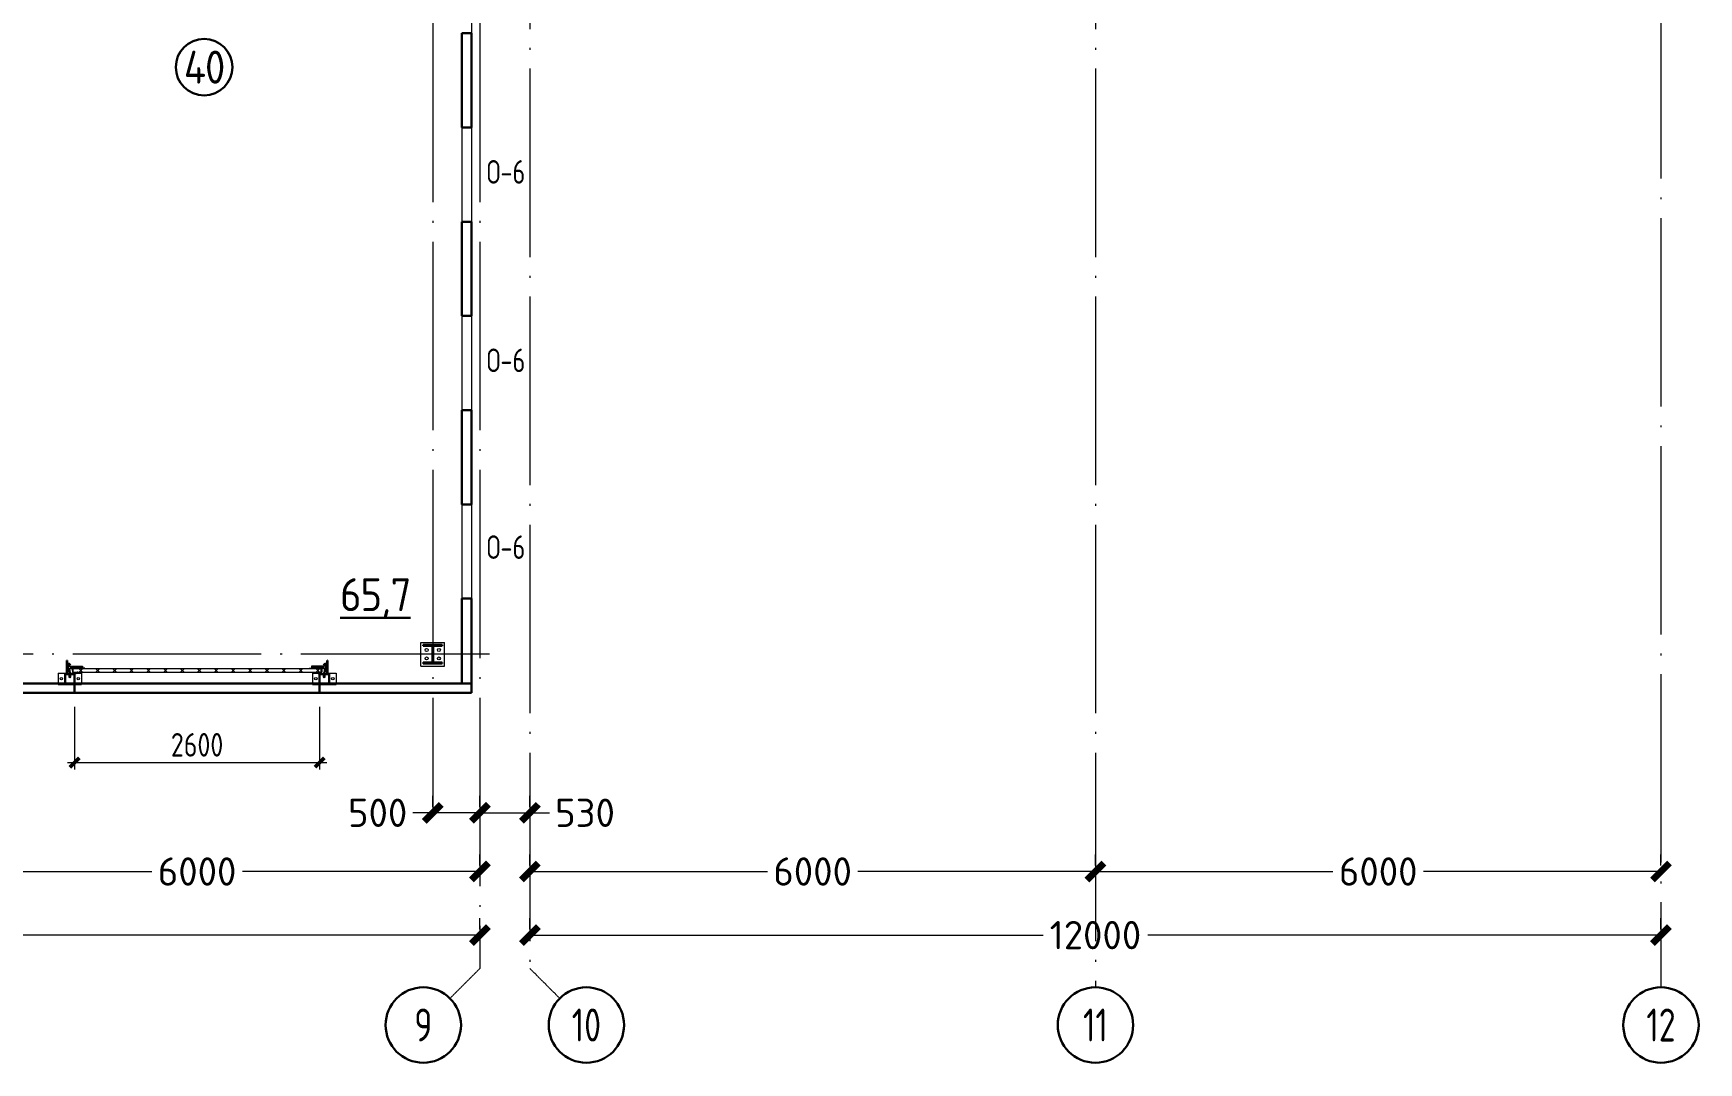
# Model space of a CAD drawing. Extents: x -965262 to 1142518, y -357520 to 71675.
# Drawn here: x -799189 to -781522, y -356582 to -345657 of the extents above; entities that cross this region are included whole.
import ezdxf

# ---------------------------------------------------------------- set-up
doc = ezdxf.new("R2010")
doc.units = 0
doc.header["$LTSCALE"] = 10
doc.linetypes.add('DOTE', pattern=[2.42, 2, -0.2, 0.02, -0.2])
doc.layers.get('0').update_dxf_attribs({"linetype": 'CONTINUOUS', "lineweight": 30})
doc.layers.get('Defpoints').update_dxf_attribs({"linetype": 'CONTINUOUS'})
doc.layers.add('DOTE', color=7, linetype='DOTE', lineweight=9)
doc.styles.add('GOST 2.304', font='isocpeur.ttf', dxfattribs={"width": 0.75, "height": 250})
doc.styles.add('GOST-2.304_Type-B', font='isocpeur.ttf', dxfattribs={"width": 0.9})
doc.styles.get("Standard").update_dxf_attribs({"font": 'isocpeur.ttf', "height": 300})
doc.styles.add('ГОСТ 2м', font='isocpeur.ttf', dxfattribs={"width": 0.8, "height": 250})
doc.dimstyles.get("Standard").update_dxf_attribs({"dimscale": 100, "dimtxt": 300, "dimasz": 1.8, "dimexe": 1.8, "dimexo": 0.625, "dimgap": 0.9, "dimtad": 0, "dimdec": 0, "dimzin": 0, "dimdsep": 46, "dimtxsty": 'Standard', "dimblk": 'ARCHTICK', "dimcen": 0.9, "dimclrd": 256, "dimclre": 256, "dimclrt": 256, "dimadec": 0, "dimazin": 0, "dimtfac": 1, "dimtdec": 0, "dimtofl": 0, "dimtmove": 0, "dimatfit": 3, "dimfxl": 1, "dimtolj": 1, "dimtzin": 0, "dimlwd": 15, "dimlwe": 15, "dimarcsym": 0})
doc.dimstyles.new('ГОСТ 2м', dxfattribs={"dimtxt": 250, "dimasz": 100, "dimexe": 75, "dimexo": 150, "dimgap": 62.5, "dimtad": 1, "dimdec": 0, "dimtxsty": 'ГОСТ 2м', "dimblk": 'ARCHTICK', "dimcen": 150, "dimdle": 75, "dimclrd": 256, "dimclre": 256, "dimclrt": 256, "dimadec": 0, "dimazin": 0, "dimtfac": 1, "dimtdec": 0, "dimtmove": 0, "dimatfit": 3, "dimldrblk": 'OBLIQUE', "dimfxl": 1, "dimlwd": 15, "dimlwe": 15, "dimarcsym": 0})

# ---------------------------------------------------------------- blocks, each defined once
blk = doc.blocks.new('EC3')
at = {"lineweight": 15}
for p, q in [((67649, 6194), (67649, 4528)), ((68449, 6194), (67649, 6194)), ((68449, 6194), (68449, 4528)), ((68449, 4528), (67649, 4528))]:
    blk.add_line(p, q, dxfattribs=at)
for p, q in [((68382, 5694), (67715, 5694)), ((67715, 5694), (67715, 5028)), ((68382, 5028), (67715, 5028)), ((68382, 5694), (68382, 5028))]:
    blk.add_line(p, q)
for centre in [(68049, 5961), (68049, 4761)]:
    blk.add_circle(centre, 86.7, dxfattribs=at)
blk = doc.blocks.new('MC2')
at = {"lineweight": 15}
for p, q in [((68127, 41566), (68127, 39900)), ((69794, 41566), (68127, 41566)), ((69794, 41566), (69794, 39900)), ((69794, 39900), (68127, 39900))]:
    blk.add_line(p, q, dxfattribs=at)
for p, q in [((69627, 41400), (68294, 41400)), ((68294, 41400), (68294, 41320)), ((68934, 41320), (68294, 41320)), ((68934, 41320), (68934, 40146)), ((69627, 41320), (68987, 41320)), ((68987, 41320), (68987, 40146)), ((69627, 41400), (69627, 41320)), ((68934, 40146), (68294, 40146)), ((68294, 40146), (68294, 40066)), ((69627, 40066), (68294, 40066)), ((69627, 40146), (68987, 40146)), ((69627, 40146), (69627, 40066))]:
    blk.add_line(p, q)
for centre in [(68527, 41033), (68527, 40433), (69394, 41033), (69394, 40433)]:
    blk.add_circle(centre, 107, dxfattribs=at)
blk = doc.blocks.new('anchor.bolt')
for p, q in [((-0.07, 0), (-0.07, -0.72)), ((0.07, 0), (0.07, -0.06)), ((-0.1, -0.04), (-0.07, -0.03)), ((-0.1, -0.04), (0.09, -0.06)), ((0.07, -0.07), (-0.1, -0.04)), ((-0.1, -0.11), (-0.07, -0.1)), ((-0.1, -0.11), (0.09, -0.13)), ((0.07, -0.14), (-0.1, -0.11)), ((-0.1, -0.18), (-0.07, -0.17)), ((-0.1, -0.18), (0.09, -0.2)), ((0.07, -0.21), (-0.1, -0.18)), ((-0.1, -0.25), (-0.07, -0.24)), ((-0.1, -0.25), (0.09, -0.27)), ((0.07, -0.28), (-0.1, -0.25)), ((-0.1, -0.32), (-0.07, -0.31)), ((-0.1, -0.32), (0.09, -0.34)), ((0.07, -0.35), (-0.1, -0.32)), ((-0.1, -0.39), (-0.07, -0.38)), ((-0.1, -0.39), (0.09, -0.41)), ((0.07, -0.42), (-0.1, -0.39)), ((-0.1, -0.46), (-0.07, -0.45)), ((-0.1, -0.46), (0.09, -0.48)), ((0.07, -0.49), (-0.1, -0.46)), ((-0.1, -0.53), (-0.07, -0.52)), ((-0.1, -0.53), (0.09, -0.55)), ((0.07, -0.56), (-0.1, -0.53)), ((-0.09, -0.6), (-0.07, -0.59)), ((-0.09, -0.6), (0.09, -0.62)), ((0.07, -0.63), (-0.09, -0.6)), ((-0.07, -0.72), (0, -0.8)), ((-0.04, -0.62), (-0.06, -0.63)), ((-0.06, -0.64), (-0.06, -0.63)), ((-0.06, -0.73), (-0.06, -0.64)), ((0, -0.79), (-0.06, -0.73)), ((-0.01, -0.63), (-0.04, -0.62)), ((-0.03, -0.63), (0, -0.79)), ((-0.03, -0.63), (0.01, -0.78)), ((-0.02, -0.63), (0.01, -0.77)), ((-0.01, -0.63), (0.02, -0.76)), ((0.03, -0.69), (-0.01, -0.63)), ((0, -0.64), (0.03, -0.75)), ((0, -0.8), (0.07, -0.72)), ((0, -0.79), (0.03, -0.74)), ((0.01, -0.66), (0.03, -0.74)), ((0.03, -0.74), (0.03, -0.69)), ((0.07, -0.06), (0.09, -0.06)), ((0.09, -0.06), (0.07, -0.07)), ((0.07, -0.07), (0.07, -0.13)), ((0.07, -0.13), (0.09, -0.13)), ((0.09, -0.13), (0.07, -0.14)), ((0.07, -0.14), (0.07, -0.2)), ((0.07, -0.2), (0.09, -0.2)), ((0.09, -0.2), (0.07, -0.21)), ((0.07, -0.21), (0.07, -0.27)), ((0.07, -0.27), (0.09, -0.27)), ((0.09, -0.27), (0.07, -0.28)), ((0.07, -0.28), (0.07, -0.34)), ((0.07, -0.33), (0.09, -0.34)), ((0.09, -0.34), (0.07, -0.35)), ((0.07, -0.35), (0.07, -0.41)), ((0.07, -0.4), (0.09, -0.41)), ((0.09, -0.41), (0.07, -0.42)), ((0.07, -0.42), (0.07, -0.48)), ((0.07, -0.47), (0.09, -0.48)), ((0.09, -0.48), (0.07, -0.49)), ((0.07, -0.49), (0.07, -0.55)), ((0.07, -0.55), (0.09, -0.55)), ((0.09, -0.55), (0.07, -0.56)), ((0.07, -0.56), (0.07, -0.62)), ((0.09, -0.62), (0.07, -0.63)), ((0.07, -0.62), (0.09, -0.62)), ((0.07, -0.63), (0.07, -0.72))]:
    blk.add_line(p, q)
blk.add_arc((0.16, -0.64), 0.222, 187.9982, 219.836)
blk = doc.blocks.new('Крепеж_ворот')
at = {"lineweight": 15}
h = blk.add_hatch(dxfattribs=at)
h.set_pattern_fill('ANSI31', color=256, scale=2, angle=180)
h.set_pattern_definition([(225, (746089.599, 74802.7244), (4.49013, -4.49013), [])])
h.paths.add_polyline_path([(746087, 74804), (746087, 74802), (746091, 74802), (746094, 74802), (746094, 74804)], flags=17)
h.paths.add_polyline_path([(746116, 74802, 0.165118), (746120, 74803), (746124, 74806, -0.301689), (746131, 74807), (746135, 74805, 0.130081), (746138, 74804), (746142, 74804), (746142, 74806), (746138, 74806, -0.130081), (746136, 74807), (746133, 74809, 0.301689), (746123, 74808), (746118, 74805, -0.165112), (746116, 74804), (746064, 74804, -0.414223), (746061, 74807), (746061, 74868), (746059, 74868), (746059, 74869), (746059, 74870), (746059, 74870), (746059, 74871), (746059, 74872), (746059, 74872), (746059, 74873), (746059, 74874), (746059, 74875), (746059, 74876), (746059, 74876), (746059, 74877), (746059, 74877), (746059, 74878), (746059, 74879), (746059, 74879), (746061, 74879), (746061, 74945), (746058, 74945), (746058, 74807, 0.41422), (746064, 74802)])
h = blk.add_hatch(dxfattribs=at)
h.set_pattern_fill('ANSI31', color=256, scale=2, angle=90)
h.set_pattern_definition([(135, (736343.8085, 75928.334), (-4.490128, -4.490128), [])])
edge = h.paths.add_edge_path()
edge.add_ellipse((746065, 74838), major_axis=(-1.67, 1.67), ratio=1, start_angle=45, end_angle=135, ccw=False)
edge.add_line((746063, 74838), (746063, 74868))
edge.add_line((746063, 74868), (746061, 74868))
edge.add_line((746061, 74868), (746061, 74838))
edge.add_ellipse((746065, 74838), major_axis=(-2.89, 2.89), ratio=1, start_angle=45, end_angle=135)
edge.add_line((746065, 74834), (746097, 74834))
edge.add_line((746097, 74834), (746097, 74836))
edge.add_line((746097, 74836), (746065, 74836))
edge = h.paths.add_edge_path()
edge.add_ellipse((746065, 74890), major_axis=(2.89, 2.89), ratio=1, start_angle=106, end_angle=135)
edge.add_line((746061, 74890), (746061, 74879))
edge.add_line((746061, 74879), (746063, 74879))
edge.add_line((746063, 74879), (746063, 74890))
edge.add_ellipse((746065, 74890), major_axis=(-1.67, 1.67), ratio=1, start_angle=16, end_angle=45, ccw=False)
edge.add_line((746063, 74891), (746070, 74904))
edge.add_ellipse((746079, 74899), major_axis=(7.45, 7.45), ratio=1, start_angle=-3, end_angle=106, ccw=False)
edge.add_line((746087, 74906), (746097, 74894))
edge.add_line((746097, 74894), (746099, 74895))
edge.add_line((746099, 74895), (746088, 74907))
edge.add_ellipse((746079, 74899), major_axis=(8.67, 8.67), ratio=1, start_angle=-3, end_angle=106)
edge.add_line((746068, 74905), (746062, 74892))
h = blk.add_hatch(color=256, dxfattribs=at)
h.dxf.hatch_style = 1
h.paths.add_polyline_path([(746146, 74809), (746143, 74810, 0.10613), (746142, 74810), (746136, 74809, -0.181324), (746135, 74810, 0.335683), (746120, 74809, -0.119126), (746119, 74809, 0.371631), (746118, 74808), (746118, 74808, 0.451909), (746119, 74807, 0.124341), (746121, 74808, -0.343618), (746134, 74808, 0.181324), (746137, 74808), (746143, 74808, -0.110452), (746143, 74808), (746147, 74807, -0.710497), (746147, 74805), (746143, 74804), (746136, 74804, -0.178994), (746133, 74805, 0.369834), (746130, 74805, -0.178993), (746127, 74804), (746122, 74804, 0.120709), (746122, 74804), (746120, 74803, -0.017147), (746119, 74802, 0.538795), (746120, 74802), (746127, 74802, 0.207608), (746131, 74804, -0.433918), (746132, 74804, 0.207608), (746135, 74802), (746143, 74802, 0.079707), (746143, 74802), (746148, 74804, 0.461502), (746149, 74807, -0.250825), (746149, 74808, -0.128039), (746173, 74816, 0.416657), (746174, 74816), (746174, 74817, 0.409849), (746173, 74817, 0.127248)])
for p, q in [((746058, 74807), (746058, 74945)), ((746058, 74945), (746061, 74945)), ((746061, 74879), (746061, 74945)), ((746059, 74879), (746063, 74879)), ((746059, 74868), (746059, 74879)), ((746059, 74868), (746063, 74868)), ((746061, 74879), (746061, 74890)), ((746061, 74807), (746061, 74868)), ((746061, 74838), (746061, 74868)), ((746068, 74905), (746062, 74892)), ((746070, 74904), (746063, 74891)), ((746063, 74838), (746063, 74890)), ((746064, 74883), (746063, 74883)), ((746064, 74865), (746063, 74865)), ((746064, 74883), (746064, 74874)), ((746067, 74880), (746064, 74883)), ((746064, 74875), (746064, 74873)), ((746064, 74874), (746064, 74865)), ((746067, 74868), (746064, 74865)), ((746064, 74804), (746116, 74804)), ((746064, 74802), (746116, 74802)), ((746097, 74836), (746065, 74836)), ((746097, 74834), (746065, 74834)), ((746067, 74880), (746067, 74875)), ((746067, 74873), (746067, 74868)), ((746079, 74806), (746102, 74806)), ((746079, 74806), (746079, 74804)), ((746079, 74804), (746102, 74804)), ((746082, 74814), (746081, 74813)), ((746081, 74813), (746081, 74806)), ((746099, 74814), (746082, 74814)), ((746086, 74813), (746086, 74806)), ((746087, 74906), (746097, 74894)), ((746088, 74907), (746099, 74895)), ((746095, 74813), (746095, 74806)), ((746097, 74894), (746099, 74895)), ((746097, 74834), (746097, 74836)), ((746099, 74814), (746100, 74813)), ((746100, 74813), (746100, 74806)), ((746102, 74806), (746102, 74804)), ((746118, 74805), (746123, 74808)), ((746120, 74803), (746124, 74806)), ((746135, 74805), (746131, 74807)), ((746136, 74807), (746133, 74809)), ((746142, 74806), (746138, 74806)), ((746138, 74804), (746142, 74804)), ((746142, 74806), (746142, 74804)), ((746142, 74804), (746142, 74806)), ((746143, 74804), (746147, 74805)), ((746143, 74802), (746148, 74804)), ((746174, 74817), (746174, 74816))]:
    blk.add_line(p, q)
for p, q in [((746061, 74879), (746061, 74881)), ((746061, 74834), (746061, 74868)), ((746063, 74883), (746063, 74874)), ((746063, 74874), (746063, 74865)), ((746073, 74842), (746073, 74905)), ((746073, 74896), (746077, 74892)), ((746073, 74851), (746077, 74855)), ((746074, 74886), (746074, 74861)), ((746074, 74880), (746076, 74880)), ((746074, 74867), (746076, 74867)), ((746076, 74886), (746076, 74883)), ((746076, 74883), (746076, 74886)), ((746076, 74886), (746077, 74886)), ((746076, 74864), (746076, 74883)), ((746077, 74873), (746076, 74880)), ((746076, 74880), (746076, 74867)), ((746077, 74873), (746076, 74867)), ((746076, 74864), (746076, 74861)), ((746076, 74864), (746076, 74861)), ((746076, 74861), (746077, 74861)), ((746077, 74886), (746077, 74892)), ((746077, 74861), (746077, 74855)), ((746081, 74898), (746081, 74886)), ((746081, 74849), (746081, 74861)), ((746087, 74898), (746082, 74898)), ((746082, 74886), (746087, 74886)), ((746082, 74861), (746087, 74861)), ((746087, 74849), (746082, 74849)), ((746087, 74899), (746087, 74898)), ((746087, 74886), (746087, 74898)), ((746087, 74886), (746098, 74886)), ((746087, 74849), (746087, 74861)), ((746087, 74861), (746098, 74861)), ((746087, 74847), (746087, 74849)), ((746099, 74885), (746099, 74883)), ((746099, 74883), (746099, 74864)), ((746099, 74882), (746100, 74882)), ((746099, 74865), (746100, 74865)), ((746099, 74862), (746099, 74864)), ((746100, 74861), (746100, 74886)), ((746100, 74886), (746110, 74886)), ((746100, 74861), (746110, 74861)), ((746110, 74861), (746110, 74886)), ((746110, 74881), (746225, 74881)), ((746110, 74865), (746212, 74865)), ((746114, 74877), (746225, 74877)), ((746250, 74859), (746250, 74863))]:
    blk.add_line(p, q, dxfattribs=at)
at = {"lineweight": 15, "ltscale": 0.5}
for p, q in [((746076, 74886), (746074, 74886)), ((746076, 74861), (746074, 74861))]:
    blk.add_line(p, q, dxfattribs=at)
at = {"lineweight": 15, "extrusion": (-1.7375e-14, 1, 0)}
for p, q in [((746113, 74884), (746225, 74884)), ((746113, 74863), (746113, 74884)), ((746113, 74863), (746136, 74863)), ((746117, 74857), (746117, 74829)), ((746117, 74826), (746119, 74823)), ((746119, 74823), (746123, 74825)), ((746121, 74857), (746121, 74829)), ((746123, 74825), (746121, 74828)), ((746123, 74863), (746123, 74863)), ((746250, 74863), (746123, 74863)), ((746250, 74859), (746123, 74859)), ((746124, 74840), (746124, 74849)), ((746136, 74882), (746157, 74882)), ((746136, 74863), (746136, 74882)), ((746157, 74882), (746157, 74863)), ((746157, 74863), (746212, 74863))]:
    blk.add_line(p, q, dxfattribs=at)
at = {"lineweight": 15, "ltscale": 0.5, "extrusion": (-1.7375e-14, 1, 0)}
for p, q in [((746113, 74880), (746225, 74880)), ((746136, 74866), (746113, 74866)), ((746115, 74871), (746120, 74871)), ((746121, 74857), (746117, 74857)), ((746117, 74852), (746117, 74854)), ((746121, 74840), (746117, 74840)), ((746117, 74837), (746117, 74835)), ((746121, 74829), (746117, 74829)), ((746120, 74839), (746120, 74850)), ((746124, 74848), (746120, 74848)), ((746124, 74841), (746120, 74841)), ((746123, 74869), (746123, 74863)), ((746123, 74863), (746123, 74859)), ((746140, 74863), (746140, 74859)), ((746153, 74863), (746153, 74859)), ((746212, 74866), (746157, 74866)), ((746173, 74863), (746173, 74859))]:
    blk.add_line(p, q, dxfattribs=at)
at = {"lineweight": 15, "extrusion": (-2.77556e-16, -1, 0)}
for p, q in [((746225, 74866), (746114, 74866)), ((746128, 74866), (746128, 74863)), ((746138, 74866), (746138, 74863)), ((746164, 74866), (746164, 74863)), ((746174, 74866), (746174, 74863)), ((746201, 74866), (746201, 74863)), ((746210, 74866), (746210, 74863)), ((746225, 74884), (746225, 74863))]:
    blk.add_line(p, q, dxfattribs=at)
at = {"extrusion": (-1, -4.26669e-14, 0)}
for p, q in [((746118, 74808), (746118, 74808)), ((746136, 74809), (746142, 74810)), ((746143, 74808), (746137, 74808)), ((746143, 74810), (746146, 74809)), ((746147, 74807), (746143, 74808))]:
    blk.add_line(p, q, dxfattribs=at)
at = {"extrusion": (-1, -4.2422e-14, 1.22461e-16)}
for p, q in [((746119, 74803), (746122, 74804)), ((746127, 74802), (746120, 74802)), ((746122, 74804), (746127, 74804)), ((746143, 74802), (746135, 74802)), ((746136, 74804), (746143, 74804))]:
    blk.add_line(p, q, dxfattribs=at)
for centre, radius, start, end in [((746064, 74807), 5.62, 180, 270), ((746064, 74807), 3.11, 180, 270), ((746082, 74804), 10.4, 68.2753, 87.8782), ((746091, 74798), 16.2, 73.306, 107.292), ((746099, 74804), 10.4, 92.1218, 111.7247), ((746116, 74807), 3.11, 270, 307.5043), ((746116, 74807), 5.62, 270, 307.5043), ((746119, 74808), 0.586, 91.7247, 173.2711), ((746119, 74807), 0.586, 173.2711, 270.547), ((746118, 74812), 3.52, 271.7247, 298.8983), ((746118, 74812), 5.21, 270.547, 298.8983), ((746128, 74799), 12.4, 54.8903, 129.1143), ((746128, 74799), 10.7, 54.8903, 130.7448), ((746128, 74801), 8.97, 60.3534, 127.5043), ((746128, 74801), 8.97, 60.3534, 127.5043), ((746128, 74801), 8.97, 60.3534, 127.5043), ((746128, 74801), 6.46, 60.3534, 127.5043), ((746136, 74811), 3.54, 234.8903, 276), ((746136, 74811), 1.86, 234.8903, 276), ((746138, 74810), 5.62, 240.3534, 270), ((746138, 74810), 3.11, 240.3534, 270), ((746143, 74810), 0.292, 71.7675, 96), ((746143, 74808), 0.292, 70.7873, 96), ((746176, 74761), 56.8, 93.2805, 122.2878), ((746147, 74806), 0.562, 289.2127, 70.7873), ((746147, 74806), 2.25, 288.2291, 27.3228), ((746176, 74765), 50.3, 93.6593, 122.8448), ((746150, 74807), 0.586, 151, 207.3228), ((746173, 74817), 0.6, 4.1357, 93.2805), ((746173, 74816), 0.6, 273.6593, 4.1357)]:
    blk.add_arc(centre, radius, start, end)
at = {"lineweight": 15}
for centre, radius, start, end in [((746079, 74899), 8.28, 0, 136.0097), ((746079, 74847), 8.28, 223.9903, 0), ((746077, 74883), 0.956, 180, 270), ((746077, 74883), 0.75, 180, 270), ((746077, 74864), 0.956, 90, 180), ((746077, 74864), 0.75, 90, 180), ((746076, 74892), 0.375, 0, 45), ((746076, 74855), 0.375, 315, 0), ((746082, 74898), 0.375, 91, 180), ((746082, 74886), 0.75, 180, 270), ((746082, 74861), 0.75, 90, 180), ((746082, 74849), 0.375, 180, 269), ((746098, 74885), 0.375, 0, 90), ((746098, 74862), 0.375, 270, 0), ((746123, 74857), 5.92, 90, 180), ((746123, 74829), 5.92, 180, 199.6464), ((746123, 74857), 1.87, 90, 180), ((746129, 74855), 8.15, 194.9986, 233.9214), ((746129, 74833), 8.15, 126.0786, 165.0014), ((746123, 74829), 1.87, 180, 185.5313)]:
    blk.add_arc(centre, radius, start, end, dxfattribs=at)
at = {"lineweight": 15, "ltscale": 0.5}
for centre, radius, start, end in [((746119, 74852), 2.25, 195, 270), ((746119, 74836), 2.25, 90, 165), ((746119, 74850), 0.375, 0, 90), ((746119, 74839), 0.375, 270, 0)]:
    blk.add_arc(centre, radius, start, end, dxfattribs=at)
at = {"extrusion": (-1.22461e-16, -5.20252e-30, -1)}
for centre, radius, start, end in [((-746120, 74802), 0.187, 270, 62.4687), ((-746122, 74803), 0.586, 62.4687, 90), ((-746127, 74809), 4.69, 229.4077, 270), ((-746127, 74807), 4.69, 223.0863, 270), ((-746131, 74803), 2.32, 49.4077, 130.5923), ((-746131, 74803), 0.637, 43.0863, 136.9137), ((-746135, 74807), 4.69, 270, 316.9137), ((-746136, 74809), 4.69, 270, 310.5923), ((-746143, 74804), 0.292, 250.7873, 270), ((-746143, 74802), 0.292, 251.7709, 270)]:
    blk.add_arc(centre, radius, start, end, dxfattribs=at)
at = {"extrusion": (0, 0, -1)}
for centre, major_axis, start_param, end_param in [((746079, 74899), (8.67, 8.67), 4.433136, 6.335545), ((746065, 74890), (2.89, 2.89), 3.926991, 4.433136), ((746065, 74838), (-2.89, 2.89), 3.926991, 5.497787), ((746065, 74890), (-1.67, 1.67), 5.497787, 6.003933), ((746065, 74838), (-1.67, 1.67), 3.926991, 5.497787), ((746079, 74899), (7.45, 7.45), 4.433136, 6.335545)]:
    blk.add_ellipse(centre, major_axis=major_axis, ratio=1, start_param=start_param, end_param=end_param, dxfattribs=at)
for points in [[(746067, 74875), (746066, 74875), (746064, 74875)], [(746064, 74873), (746066, 74873), (746067, 74873)]]:
    blk.add_rational_spline(points, [1, 1.01284142743, 1], degree=2)
at = {"lineweight": 15, "ltscale": 0.5}
for points, knots in [([(746115, 74871), (746115, 74871), (746114, 74871), (746114, 74871), (746114, 74872), (746113, 74872), (746113, 74872), (746113, 74873), (746113, 74873), (746113, 74873)], [0.37141352, 0.37141352, 0.37141352, 0.37141352, 0.39402571, 0.39402571, 0.41663789, 0.41663789, 0.43959523, 0.43959523, 0.46255257, 0.46255257, 0.46255257, 0.46255257]), ([(746123, 74869), (746123, 74869), (746123, 74869), (746122, 74870), (746122, 74870), (746122, 74871), (746122, 74871), (746121, 74871), (746121, 74871), (746120, 74871)], [0.28027447, 0.28027447, 0.28027447, 0.28027447, 0.30323181, 0.30323181, 0.32618916, 0.32618916, 0.34880134, 0.34880134, 0.37141352, 0.37141352, 0.37141352, 0.37141352])]:
    blk.add_open_spline(points, degree=3, knots=knots, dxfattribs=at)
at = {"lineweight": 15}
for points in [[(746117, 74827), (746117, 74827), (746117, 74826), (746117, 74826)], [(746121, 74828), (746121, 74828), (746121, 74828), (746121, 74829)]]:
    blk.add_open_spline(points, degree=3, dxfattribs=at)
at = {"xscale": -50.80000000000001, "yscale": 50.80000000000001, "zscale": 50.80000000000001}
blk.add_blockref('anchor.bolt', (746091, 74804), dxfattribs=at)
blk = doc.blocks.new('_ArchTick')
at = {"color": 0, "linetype": 'ByBlock', "lineweight": 0, "const_width": 0.4}
blk.add_lwpolyline([(-0.5, -0.5), (0.5, 0.5)], dxfattribs=at)
blk = doc.blocks.new('*D2674')
at = {"lineweight": 15, "transparency": 16777216}
for p, q in [((-787922, -354490), (-787922, -354373)), ((-781922, -354490), (-781922, -354373)), ((-787922, -354553), (-785402, -354553)), ((-781922, -354553), (-784442, -354553))]:
    blk.add_line(p, q, dxfattribs=at)
at = {"layer": 'Defpoints', "color": 0, "lineweight": 30, "transparency": 16777216}
for p in [(-787922, -354553), (-787922, -354553), (-781922, -354553)]:
    blk.add_point(p, dxfattribs=at)
at = {"lineweight": 15, "transparency": 16777216, "xscale": 180, "yscale": 180, "zscale": 180, "rotation": 180}
blk.add_blockref('_ArchTick', (-787922, -354553), dxfattribs=at)
at = {"lineweight": 15, "transparency": 16777216, "xscale": 180, "yscale": 180, "zscale": 180}
blk.add_blockref('_ArchTick', (-781922, -354553), dxfattribs=at)
at = {"lineweight": 15, "transparency": 16777216, "insert": (-784922, -354553), "char_height": 300, "attachment_point": 5}
blk.add_mtext('\\A1;6000', dxfattribs=at)
blk = doc.blocks.new('*D2675')
at = {"lineweight": 15, "transparency": 16777216}
for p, q in [((-793922, -354490), (-793922, -354373)), ((-787922, -354490), (-787922, -354373)), ((-793922, -354553), (-791402, -354553)), ((-787922, -354553), (-790442, -354553))]:
    blk.add_line(p, q, dxfattribs=at)
at = {"layer": 'Defpoints', "color": 0, "lineweight": 30, "transparency": 16777216}
for p in [(-793922, -354553), (-793922, -354553), (-787922, -354553)]:
    blk.add_point(p, dxfattribs=at)
at = {"lineweight": 15, "transparency": 16777216, "xscale": 180, "yscale": 180, "zscale": 180, "rotation": 180}
blk.add_blockref('_ArchTick', (-793922, -354553), dxfattribs=at)
at = {"lineweight": 15, "transparency": 16777216, "xscale": 180, "yscale": 180, "zscale": 180}
blk.add_blockref('_ArchTick', (-787922, -354553), dxfattribs=at)
at = {"lineweight": 15, "transparency": 16777216, "insert": (-790922, -354553), "char_height": 300, "attachment_point": 5}
blk.add_mtext('\\A1;6000', dxfattribs=at)
blk = doc.blocks.new('*D2676')
at = {"lineweight": 15, "transparency": 16777216}
for p, q in [((-800452, -354490), (-800452, -354373)), ((-794452, -354490), (-794452, -354373)), ((-800452, -354553), (-797932, -354553)), ((-794452, -354553), (-796972, -354553))]:
    blk.add_line(p, q, dxfattribs=at)
at = {"layer": 'Defpoints', "color": 0, "lineweight": 30, "transparency": 16777216}
for p in [(-800452, -354553), (-800452, -354553), (-794452, -354553)]:
    blk.add_point(p, dxfattribs=at)
at = {"lineweight": 15, "transparency": 16777216, "xscale": 180, "yscale": 180, "zscale": 180, "rotation": 180}
blk.add_blockref('_ArchTick', (-800452, -354553), dxfattribs=at)
at = {"lineweight": 15, "transparency": 16777216, "xscale": 180, "yscale": 180, "zscale": 180}
blk.add_blockref('_ArchTick', (-794452, -354553), dxfattribs=at)
at = {"lineweight": 15, "transparency": 16777216, "insert": (-797452, -354553), "char_height": 300, "attachment_point": 5}
blk.add_mtext('\\A1;6000', dxfattribs=at)
blk = doc.blocks.new('*D2677')
at = {"lineweight": 15, "transparency": 16777216}
for p, q in [((-794452, -353867), (-794452, -353750)), ((-793922, -353867), (-793922, -353750)), ((-794452, -353930), (-793922, -353930)), ((-793922, -353930), (-793712, -353930))]:
    blk.add_line(p, q, dxfattribs=at)
at = {"layer": 'Defpoints', "color": 0, "lineweight": 30, "transparency": 16777216}
for p in [(-794452, -353930), (-794452, -353930), (-793922, -353930)]:
    blk.add_point(p, dxfattribs=at)
at = {"lineweight": 15, "transparency": 16777216, "xscale": 180, "yscale": 180, "zscale": 180, "rotation": 180}
blk.add_blockref('_ArchTick', (-794452, -353930), dxfattribs=at)
at = {"lineweight": 15, "transparency": 16777216, "xscale": 180, "yscale": 180, "zscale": 180}
blk.add_blockref('_ArchTick', (-793922, -353930), dxfattribs=at)
at = {"lineweight": 15, "transparency": 16777216, "insert": (-793337, -353930), "char_height": 300, "attachment_point": 5}
blk.add_mtext('\\A1;530', dxfattribs=at)
blk = doc.blocks.new('*D2678')
at = {"lineweight": 15, "transparency": 16777216}
for p, q in [((-794952, -353867), (-794952, -353750)), ((-794452, -353867), (-794452, -353750)), ((-794952, -353930), (-795162, -353930)), ((-794452, -353930), (-794952, -353930))]:
    blk.add_line(p, q, dxfattribs=at)
at = {"layer": 'Defpoints', "color": 0, "lineweight": 30, "transparency": 16777216}
for p in [(-794952, -353930, -1451), (-794452, -353930), (-794452, -353930)]:
    blk.add_point(p, dxfattribs=at)
at = {"lineweight": 15, "transparency": 16777216, "xscale": 180, "yscale": 180, "zscale": 180, "rotation": 180}
blk.add_blockref('_ArchTick', (-794952, -353930), dxfattribs=at)
at = {"lineweight": 15, "transparency": 16777216, "xscale": 180, "yscale": 180, "zscale": 180}
blk.add_blockref('_ArchTick', (-794452, -353930), dxfattribs=at)
at = {"lineweight": 15, "transparency": 16777216, "insert": (-795537, -353930), "char_height": 300, "attachment_point": 5}
blk.add_mtext('\\A1;500', dxfattribs=at)
blk = doc.blocks.new('*D2679')
at = {"lineweight": 15, "transparency": 16777216}
for p, q in [((-793922, -355165), (-793922, -355048)), ((-781922, -355165), (-781922, -355048)), ((-793922, -355228), (-788477, -355228)), ((-781922, -355228), (-787367, -355228))]:
    blk.add_line(p, q, dxfattribs=at)
at = {"layer": 'Defpoints', "color": 0, "lineweight": 30, "transparency": 16777216}
for p in [(-793922, -355228), (-781922, -355228), (-781922, -355228)]:
    blk.add_point(p, dxfattribs=at)
at = {"lineweight": 15, "transparency": 16777216, "xscale": 180, "yscale": 180, "zscale": 180, "rotation": 180}
blk.add_blockref('_ArchTick', (-793922, -355228), dxfattribs=at)
at = {"lineweight": 15, "transparency": 16777216, "xscale": 180, "yscale": 180, "zscale": 180}
blk.add_blockref('_ArchTick', (-781922, -355228), dxfattribs=at)
at = {"lineweight": 15, "transparency": 16777216, "insert": (-787922, -355228), "char_height": 300, "attachment_point": 5}
blk.add_mtext('\\A1;12000', dxfattribs=at)
blk = doc.blocks.new('*D2689')
at = {"lineweight": 15, "transparency": 16777216}
for p, q in [((-830452, -355165), (-830452, -355048)), ((-794452, -355165), (-794452, -355048)), ((-830452, -355228), (-813037, -355228)), ((-794452, -355228), (-811867, -355228))]:
    blk.add_line(p, q, dxfattribs=at)
at = {"layer": 'Defpoints', "color": 0, "lineweight": 30, "transparency": 16777216}
for p in [(-830452, -355228), (-794452, -355228, -1451), (-794452, -355228)]:
    blk.add_point(p, dxfattribs=at)
at = {"lineweight": 15, "transparency": 16777216, "xscale": 180, "yscale": 180, "zscale": 180, "rotation": 180}
blk.add_blockref('_ArchTick', (-830452, -355228), dxfattribs=at)
at = {"lineweight": 15, "transparency": 16777216, "xscale": 180, "yscale": 180, "zscale": 180}
blk.add_blockref('_ArchTick', (-794452, -355228), dxfattribs=at)
at = {"lineweight": 15, "transparency": 16777216, "insert": (-812452, -355228), "char_height": 300, "attachment_point": 5}
blk.add_mtext('\\A1;36000', dxfattribs=at)
blk = doc.blocks.new('*D2709')
at = {"lineweight": 15, "transparency": 16777216}
for p, q in [((-798752, -352807), (-798752, -353471)), ((-796152, -352807), (-796152, -353471)), ((-798827, -353396), (-796077, -353396))]:
    blk.add_line(p, q, dxfattribs=at)
at = {"layer": 'Defpoints', "color": 0, "lineweight": 30, "transparency": 16777216}
for p in [(-798752, -352657, 1808.5), (-796152, -352657, 1808.5), (-796152, -353396)]:
    blk.add_point(p, dxfattribs=at)
at = {"lineweight": 15, "transparency": 16777216, "xscale": 100, "yscale": 100, "zscale": 100, "rotation": 180}
blk.add_blockref('_ArchTick', (-798752, -353396), dxfattribs=at)
at = {"lineweight": 15, "transparency": 16777216, "xscale": 100, "yscale": 100, "zscale": 100}
blk.add_blockref('_ArchTick', (-796152, -353396), dxfattribs=at)
at = {"lineweight": 30, "transparency": 16777216, "insert": (-797452, -353208.5), "char_height": 250, "attachment_point": 5, "style": 'ГОСТ 2м'}
blk.add_mtext('2600', dxfattribs=at)
blk = doc.blocks.new('_Oblique')
at = {"color": 0, "linetype": 'ByBlock', "lineweight": -2}
blk.add_line((-0.5, -0.5), (0.5, 0.5), dxfattribs=at)

msp = doc.modelspace()

# ---------------------------------------------------------------- hatches: boundary and pattern name
at = {"lineweight": 15}
h = msp.add_hatch(dxfattribs=at)
h.set_pattern_fill('ANSI37', color=256, scale=40, angle=90)
h.set_pattern_definition([(135, (-1729579.33, -506520.63), (-89.802561, -89.802561), []), (225, (-1729579.33, -506520.63), (89.802561, -89.802561), [])])
h.paths.add_polyline_path([(-796135.6, -352401.1), (-798768.4, -352401.1), (-798768.4, -352441.1), (-796135.6, -352441.1)])

# ---------------------------------------------------------------- linework, layer by layer
for p, q in [((-794542, -344657, -1451.3), (-794542, -345657, -1451.3)), ((-794642, -346657, -1451.3), (-794642, -347657, -1451.3)), ((-794542, -346657, -1451.3), (-794542, -347657, -1451.3)), ((-794642, -348657, -1451.3), (-794642, -349657, -1451.3)), ((-794542, -348657, -1451.3), (-794542, -349657, -1451.3)), ((-794642, -350657, 1808.5), (-794642, -351657, 1808.5)), ((-794542, -350657, -1451.3), (-794542, -351657, -1451.3)), ((-796135.6, -352401.1, 1808.5), (-798768.4, -352401.1, 1808.5)), ((-798768.4, -352441.1, 1808.5), (-798768.4, -352401.1, 1808.5)), ((-796135.6, -352441.1, 1808.5), (-798768.4, -352441.1, 1808.5)), ((-796135.6, -352441.1, 1808.5), (-796135.6, -352401.1, 1808.5)), ((-796152, -352557, 1808.5), (-798752, -352557, 1808.5))]:
    msp.add_line(p, q, dxfattribs=at)
for p, q in [((-794642, -345657, -1451.3), (-794642, -346657, -1451.3)), ((-794542, -345657, -1451.3), (-794642, -345657, -1451.3)), ((-794542, -345657, -1451.3), (-794542, -346657, -1451.3)), ((-794542, -346657, -1451.3), (-794642, -346657, -1451.3)), ((-794642, -347657, -1451.3), (-794642, -348657, -1451.3)), ((-794542, -347657, -1451.3), (-794642, -347657, -1451.3)), ((-794542, -347657, -1451.3), (-794542, -348657, -1451.3)), ((-794542, -348657, -1451.3), (-794642, -348657, -1451.3)), ((-794642, -349657, -1451.3), (-794642, -350657, 1808.5)), ((-794542, -349657, -1451.3), (-794642, -349657, -1451.3)), ((-794542, -349657, -1451.3), (-794542, -350657, -1451.3)), ((-794542, -350657, -1451.3), (-794642, -350657, 1808.5)), ((-794642, -351657, 1808.5), (-794642, -352557, 1808.5)), ((-794542, -351657, -1451.3), (-794642, -351657, 1808.5)), ((-794542, -351657, -1451.3), (-794542, -352657, 1808.5)), ((-798752, -352557, 1808.5), (-798752, -352657, 1808.5)), ((-796152, -352557, 1808.5), (-796152, -352657, 1808.5))]:
    msp.add_line(p, q)
at = {"ltscale": 200}
for p, q in [((-798752, -352557, 1808.5), (-799452, -352557, 0)), ((-794542, -352557, 1808.5), (-796152, -352557, 1808.5)), ((-798752, -352657, 1808.5), (-799452, -352657, 0)), ((-794542, -352657, 1808.5), (-796152, -352657, 1808.5))]:
    msp.add_line(p, q, dxfattribs=at)
at = {"color": 3, "lineweight": 30, "elevation": 1808.5}
msp.add_lwpolyline([(-798752, -352657), (-796152, -352657), (-796152, -352557), (-798752, -352557)], close=True, dxfattribs=at)
msp.add_circle((-797378.1, -346016.4, -4711.1), 300)
for points in [[(-798825.1, -352383.5, -1460.5), (-798826.4, -352383.5, -1460.5), (-798828.2, -352383.5, -1460.5)], [(-798825.1, -352383.5, -1460.5), (-798826.4, -352383.5, -1460.5), (-798828.2, -352383.5, -1460.5)], [(-798828.2, -352385.8, -1460.5), (-798826.4, -352385.8, -1460.5), (-798825.1, -352385.8, -1460.5)], [(-798828.2, -352385.8, -1460.5), (-798826.4, -352385.8, -1460.5), (-798825.1, -352385.8, -1460.5)], [(-796078.9, -352383.5, -4711.1), (-796077.6, -352383.5, -4711.1), (-796075.8, -352383.5, -4711.1)], [(-796078.9, -352383.5, -4711.1), (-796077.6, -352383.5, -4711.1), (-796075.8, -352383.5, -4711.1)], [(-796078.9, -352383.5, -4711.1), (-796077.6, -352383.5, -4711.1), (-796075.8, -352383.5, -4711.1)], [(-796078.9, -352383.5, -4711.1), (-796077.6, -352383.5, -4711.1), (-796075.8, -352383.5, -4711.1)], [(-796078.9, -352383.5, -4711.1), (-796077.6, -352383.5, -4711.1), (-796075.8, -352383.5, -4711.1)], [(-796078.9, -352383.5, -4711.1), (-796077.6, -352383.5, -4711.1), (-796075.8, -352383.5, -4711.1)], [(-796078.9, -352383.5, -4711.1), (-796077.6, -352383.5, -4711.1), (-796075.8, -352383.5, -4711.1)], [(-796078.9, -352383.5, -4711.1), (-796077.6, -352383.5, -4711.1), (-796075.8, -352383.5, -4711.1)], [(-796078.9, -352383.5, -4711.1), (-796077.6, -352383.5, -4711.1), (-796075.8, -352383.5, -4711.1)], [(-796078.9, -352383.5, -4711.1), (-796077.6, -352383.5, -4711.1), (-796075.8, -352383.5, -4711.1)], [(-796078.9, -352383.5, -4711.1), (-796077.6, -352383.5, -4711.1), (-796075.8, -352383.5, -4711.1)], [(-796078.9, -352383.5, -4711.1), (-796077.6, -352383.5, -4711.1), (-796075.8, -352383.5, -4711.1)], [(-796078.9, -352383.5, -4711.1), (-796077.6, -352383.5, -4711.1), (-796075.8, -352383.5, -4711.1)], [(-796078.9, -352383.5, -4711.1), (-796077.6, -352383.5, -4711.1), (-796075.8, -352383.5, -4711.1)], [(-796078.9, -352383.5, -4711.1), (-796077.6, -352383.5, -4711.1), (-796075.8, -352383.5, -4711.1)], [(-796078.9, -352383.5, -4711.1), (-796077.6, -352383.5, -4711.1), (-796075.8, -352383.5, -4711.1)], [(-796078.9, -352383.5, -4711.1), (-796077.6, -352383.5, -4711.1), (-796075.8, -352383.5, -4711.1)], [(-796078.9, -352383.5, -4711.1), (-796077.6, -352383.5, -4711.1), (-796075.8, -352383.5, -4711.1)], [(-796078.9, -352383.5, -4711.1), (-796077.6, -352383.5, -4711.1), (-796075.8, -352383.5, -4711.1)], [(-796078.9, -352383.5, -4711.1), (-796077.6, -352383.5, -4711.1), (-796075.8, -352383.5, -4711.1)], [(-796078.9, -352383.5, -4711.1), (-796077.6, -352383.5, -4711.1), (-796075.8, -352383.5, -4711.1)], [(-796078.9, -352383.5, -4711.1), (-796077.6, -352383.5, -4711.1), (-796075.8, -352383.5, -4711.1)], [(-796078.9, -352383.5, -4711.1), (-796077.6, -352383.5, -4711.1), (-796075.8, -352383.5, -4711.1)], [(-796078.9, -352383.5, -4711.1), (-796077.6, -352383.5, -4711.1), (-796075.8, -352383.5, -4711.1)], [(-796078.9, -352383.5, -4711.1), (-796077.6, -352383.5, -4711.1), (-796075.8, -352383.5, -4711.1)], [(-796078.9, -352383.5, -4711.1), (-796077.6, -352383.5, -4711.1), (-796075.8, -352383.5, -4711.1)], [(-796078.9, -352383.5, -4711.1), (-796077.6, -352383.5, -4711.1), (-796075.8, -352383.5, -4711.1)], [(-796078.9, -352383.5, -4711.1), (-796077.6, -352383.5, -4711.1), (-796075.8, -352383.5, -4711.1)], [(-796078.9, -352383.5, -4711.1), (-796077.6, -352383.5, -4711.1), (-796075.8, -352383.5, -4711.1)], [(-796078.9, -352383.5, -4711.1), (-796077.6, -352383.5, -4711.1), (-796075.8, -352383.5, -4711.1)], [(-796078.9, -352383.5, -4711.1), (-796077.6, -352383.5, -4711.1), (-796075.8, -352383.5, -4711.1)], [(-796078.9, -352383.5, -4711.1), (-796077.6, -352383.5, -4711.1), (-796075.8, -352383.5, -4711.1)], [(-796078.9, -352383.5, -4711.1), (-796077.6, -352383.5, -4711.1), (-796075.8, -352383.5, -4711.1)], [(-796078.9, -352383.5, -4711.1), (-796077.6, -352383.5, -4711.1), (-796075.8, -352383.5, -4711.1)], [(-796078.9, -352383.5, -4711.1), (-796077.6, -352383.5, -4711.1), (-796075.8, -352383.5, -4711.1)], [(-796078.9, -352383.5, -4711.1), (-796077.6, -352383.5, -4711.1), (-796075.8, -352383.5, -4711.1)], [(-796078.9, -352383.5, -4711.1), (-796077.6, -352383.5, -4711.1), (-796075.8, -352383.5, -4711.1)], [(-796078.9, -352383.5, -4711.1), (-796077.6, -352383.5, -4711.1), (-796075.8, -352383.5, -4711.1)], [(-796078.9, -352383.5, -4711.1), (-796077.6, -352383.5, -4711.1), (-796075.8, -352383.5, -4711.1)], [(-796078.9, -352383.5, -4711.1), (-796077.6, -352383.5, -4711.1), (-796075.8, -352383.5, -4711.1)], [(-796078.9, -352383.5, -4711.1), (-796077.6, -352383.5, -4711.1), (-796075.8, -352383.5, -4711.1)], [(-796078.9, -352383.5, -4711.1), (-796077.6, -352383.5, -4711.1), (-796075.8, -352383.5, -4711.1)], [(-796078.9, -352383.5, -1460.5), (-796077.6, -352383.5, -1460.5), (-796075.8, -352383.5, -1460.5)], [(-796075.8, -352385.8, -4711.1), (-796077.6, -352385.8, -4711.1), (-796078.9, -352385.8, -4711.1)], [(-796075.8, -352385.8, -4711.1), (-796077.6, -352385.8, -4711.1), (-796078.9, -352385.8, -4711.1)], [(-796075.8, -352385.8, -4711.1), (-796077.6, -352385.8, -4711.1), (-796078.9, -352385.8, -4711.1)], [(-796075.8, -352385.8, -4711.1), (-796077.6, -352385.8, -4711.1), (-796078.9, -352385.8, -4711.1)], [(-796075.8, -352385.8, -4711.1), (-796077.6, -352385.8, -4711.1), (-796078.9, -352385.8, -4711.1)], [(-796075.8, -352385.8, -4711.1), (-796077.6, -352385.8, -4711.1), (-796078.9, -352385.8, -4711.1)], [(-796075.8, -352385.8, -4711.1), (-796077.6, -352385.8, -4711.1), (-796078.9, -352385.8, -4711.1)], [(-796075.8, -352385.8, -4711.1), (-796077.6, -352385.8, -4711.1), (-796078.9, -352385.8, -4711.1)], [(-796075.8, -352385.8, -4711.1), (-796077.6, -352385.8, -4711.1), (-796078.9, -352385.8, -4711.1)], [(-796075.8, -352385.8, -4711.1), (-796077.6, -352385.8, -4711.1), (-796078.9, -352385.8, -4711.1)], [(-796075.8, -352385.8, -4711.1), (-796077.6, -352385.8, -4711.1), (-796078.9, -352385.8, -4711.1)], [(-796075.8, -352385.8, -4711.1), (-796077.6, -352385.8, -4711.1), (-796078.9, -352385.8, -4711.1)], [(-796075.8, -352385.8, -4711.1), (-796077.6, -352385.8, -4711.1), (-796078.9, -352385.8, -4711.1)], [(-796075.8, -352385.8, -4711.1), (-796077.6, -352385.8, -4711.1), (-796078.9, -352385.8, -4711.1)], [(-796075.8, -352385.8, -4711.1), (-796077.6, -352385.8, -4711.1), (-796078.9, -352385.8, -4711.1)], [(-796075.8, -352385.8, -4711.1), (-796077.6, -352385.8, -4711.1), (-796078.9, -352385.8, -4711.1)], [(-796075.8, -352385.8, -4711.1), (-796077.6, -352385.8, -4711.1), (-796078.9, -352385.8, -4711.1)], [(-796075.8, -352385.8, -4711.1), (-796077.6, -352385.8, -4711.1), (-796078.9, -352385.8, -4711.1)], [(-796075.8, -352385.8, -4711.1), (-796077.6, -352385.8, -4711.1), (-796078.9, -352385.8, -4711.1)], [(-796075.8, -352385.8, -4711.1), (-796077.6, -352385.8, -4711.1), (-796078.9, -352385.8, -4711.1)], [(-796075.8, -352385.8, -4711.1), (-796077.6, -352385.8, -4711.1), (-796078.9, -352385.8, -4711.1)], [(-796075.8, -352385.8, -4711.1), (-796077.6, -352385.8, -4711.1), (-796078.9, -352385.8, -4711.1)], [(-796075.8, -352385.8, -4711.1), (-796077.6, -352385.8, -4711.1), (-796078.9, -352385.8, -4711.1)], [(-796075.8, -352385.8, -4711.1), (-796077.6, -352385.8, -4711.1), (-796078.9, -352385.8, -4711.1)], [(-796075.8, -352385.8, -4711.1), (-796077.6, -352385.8, -4711.1), (-796078.9, -352385.8, -4711.1)], [(-796075.8, -352385.8, -4711.1), (-796077.6, -352385.8, -4711.1), (-796078.9, -352385.8, -4711.1)], [(-796075.8, -352385.8, -4711.1), (-796077.6, -352385.8, -4711.1), (-796078.9, -352385.8, -4711.1)], [(-796075.8, -352385.8, -4711.1), (-796077.6, -352385.8, -4711.1), (-796078.9, -352385.8, -4711.1)], [(-796075.8, -352385.8, -4711.1), (-796077.6, -352385.8, -4711.1), (-796078.9, -352385.8, -4711.1)], [(-796075.8, -352385.8, -4711.1), (-796077.6, -352385.8, -4711.1), (-796078.9, -352385.8, -4711.1)], [(-796075.8, -352385.8, -4711.1), (-796077.6, -352385.8, -4711.1), (-796078.9, -352385.8, -4711.1)], [(-796075.8, -352385.8, -4711.1), (-796077.6, -352385.8, -4711.1), (-796078.9, -352385.8, -4711.1)], [(-796075.8, -352385.8, -4711.1), (-796077.6, -352385.8, -4711.1), (-796078.9, -352385.8, -4711.1)], [(-796075.8, -352385.8, -4711.1), (-796077.6, -352385.8, -4711.1), (-796078.9, -352385.8, -4711.1)], [(-796075.8, -352385.8, -4711.1), (-796077.6, -352385.8, -4711.1), (-796078.9, -352385.8, -4711.1)], [(-796075.8, -352385.8, -4711.1), (-796077.6, -352385.8, -4711.1), (-796078.9, -352385.8, -4711.1)], [(-796075.8, -352385.8, -4711.1), (-796077.6, -352385.8, -4711.1), (-796078.9, -352385.8, -4711.1)], [(-796075.8, -352385.8, -4711.1), (-796077.6, -352385.8, -4711.1), (-796078.9, -352385.8, -4711.1)], [(-796075.8, -352385.8, -4711.1), (-796077.6, -352385.8, -4711.1), (-796078.9, -352385.8, -4711.1)], [(-796075.8, -352385.8, -4711.1), (-796077.6, -352385.8, -4711.1), (-796078.9, -352385.8, -4711.1)], [(-796075.8, -352385.8, -4711.1), (-796077.6, -352385.8, -4711.1), (-796078.9, -352385.8, -4711.1)], [(-796075.8, -352385.8, -4711.1), (-796077.6, -352385.8, -4711.1), (-796078.9, -352385.8, -4711.1)], [(-796075.8, -352385.8, -1460.5), (-796077.6, -352385.8, -1460.5), (-796078.9, -352385.8, -1460.5)]]:
    msp.add_rational_spline(points, [1, 1.01284142743, 1], degree=2)
at = {"layer": 'DOTE', "ltscale": 100, "extrusion": (0, -1, 0)}
for p, q in [((-794952, -304309, -1451.3), (-794952, -353929.9)), ((-794452, -304309, -1451.3), (-794452, -355582.3, -1451.3)), ((-793922, -309732.2, -1451.3), (-793922, -355582.3, -1451.3)), ((-787922, -309732.2, -1451.3), (-787922, -355782.3, -1451.3)), ((-781922, -316158.8, -1451.3), (-781922, -355782.3, -1451.3))]:
    msp.add_line(p, q, dxfattribs=at)
at = {"layer": 'DOTE', "ltscale": 100}
msp.add_line((-794350.8, -352247, -1451.3), (-852807.2, -352247, -1451.3), dxfattribs=at)
at = {"layer": 'DOTE'}
for p, q in [((-794452, -355582.3, -1451.3), (-794769.2, -355899.4, -1451.3)), ((-793922, -355582.3, -1451.3), (-793604.8, -355899.4, -1451.3))]:
    msp.add_line(p, q, dxfattribs=at)
at = {"layer": 'DOTE', "linetype": 'Continuous', "lineweight": 30}
for centre in [(-795052, -356182.3, -1451.3), (-793322, -356182.3, -1451.3), (-787922, -356182.3, -1451.3), (-781922, -356182.3, -1451.3)]:
    msp.add_circle(centre, 400, dxfattribs=at)

# ---------------------------------------------------------------- block references
at = {"lineweight": 15, "xscale": 0.1500000000232831, "yscale": 0.1500000000232831, "zscale": 0.1500000000232831}
for name, p, rotation in [('MC2', (-784607.9, -346137.1, 3259.8), 180), ('EC3', (-797997.8, -362714.3, 1808.5), 90), ('EC3', (-795297.8, -362714.3, 1808.5), 90)]:
    msp.add_blockref(name, p, dxfattribs=dict(at, rotation=rotation))
msp.add_blockref('Крепеж_ворот', (-1544892.3, -427258.6, 1808.5))
at = {"xscale": -1}
msp.add_blockref('Крепеж_ворот', (-50011.7, -427258.6, 1808.5), dxfattribs=at)

# ---------------------------------------------------------------- texts
at = {"width": 0.75}
for p in [(-794380.3, -347253, 11766.4), (-794380.3, -349253, 11766.4), (-794380.3, -351235.5, 11766.4)]:
    msp.add_text('О-6', height=250, dxfattribs=at).set_placement(p)
at = {"char_height": 350, "attachment_point": 5, "style": 'GOST-2.304_Type-B'}
for s, insert, width in [('{\\fISOCPEUR|b0|i0|c0|p34;\\T0.95;40}', (-797378.1, -346016.4), 800), ('{\\fISOCPEUR|b0|i0|c0|p34;\\T0.95;\\L65,7}', (-795562.3, -351655.7, 1759.8), 2000)]:
    msp.add_mtext(s, dxfattribs=dict(at, insert=insert, width=width))
at = {"layer": 'DOTE', "linetype": 'Continuous', "lineweight": 30, "ltscale": 100, "char_height": 350, "width": 800, "attachment_point": 5, "style": 'GOST 2.304'}
for s, insert in [('9', (-795052, -356182.3, -1451.3)), ('10', (-793322, -356182.3, -1451.3)), ('11', (-787922, -356182.3, -1451.3)), ('12', (-781922, -356182.3, -1451.3))]:
    msp.add_mtext(s, dxfattribs=dict(at, insert=insert))

# ---------------------------------------------------------------- dimensions: what is measured, and where the dimension line sits
at = {"lineweight": 30}
dim = msp.add_linear_dim(base=(-796152, -353396), p1=(-798752, -352657, 1808.5), p2=(-796152, -352657, 1808.5), dimstyle='ГОСТ 2м', dxfattribs=at)
dim.commit()
dim.dimension.update_dxf_attribs({"geometry": '*D2709', "text_midpoint": (-797452, -353208.5)})
at = {"lineweight": 15}
dim = msp.add_linear_dim(base=(-794452, -353929.9), p1=(-794952, -353929.9, -1451.3), p2=(-794452, -353929.9), angle=180, dimstyle='Standard', dxfattribs=at)
dim.commit()
dim.dimension.update_dxf_attribs({"geometry": '*D2678', "text_midpoint": (-795537, -353929.9), "dimtype": 160})
dim = msp.add_linear_dim(base=(-794452, -353929.9), p1=(-793922, -353929.9), p2=(-794452, -353929.9), dimstyle='Standard', dxfattribs=at)
dim.commit()
dim.dimension.update_dxf_attribs({"geometry": '*D2677', "text_midpoint": (-793337, -353929.9), "dimtype": 160})
for base, p1, p2, picture, middle in [((-800452, -354552.6), (-794452, -354552.6), (-800452, -354552.6), '*D2676', (-797452, -354552.6)), ((-793922, -354552.6), (-787922, -354552.6), (-793922, -354552.6), '*D2675', (-790922, -354552.6)), ((-787922, -354552.6), (-781922, -354552.6), (-787922, -354552.6), '*D2674', (-784922, -354552.6)), ((-794452, -355227.8), (-830452, -355227.8), (-794452, -355227.8, -1451.3), '*D2689', (-812452, -355227.8)), ((-781922, -355227.8), (-793922, -355227.8), (-781922, -355227.8), '*D2679', (-787922, -355227.8))]:
    dim = msp.add_linear_dim(base=base, p1=p1, p2=p2, dimstyle='Standard', dxfattribs=at)
    dim.commit()
    dim.dimension.update_dxf_attribs({"geometry": picture, "text_midpoint": middle})

doc.saveas('drawing.dxf')
